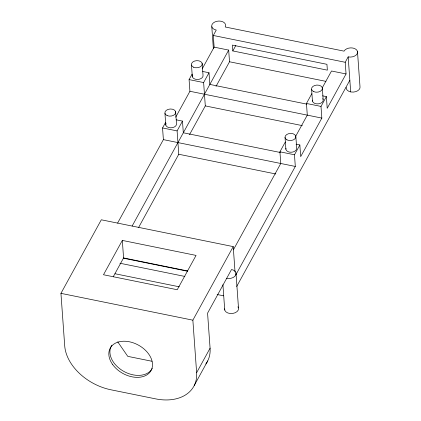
<?xml version="1.0" encoding="UTF-8"?>
<svg xmlns="http://www.w3.org/2000/svg" width="421" height="421" viewBox="0 0 421 421"><rect width="100%" height="100%" fill="white"/><g stroke="black" fill="none" stroke-linecap="round" stroke-linejoin="round"><path stroke-width="0.63" d="M226.677 278.344A6.989 4.594 -4.1 0 0 235.639 275.26A6.989 4.594 -4.1 0 0 231.518 269.514L207.574 313.161L210.084 348.178L196.633 372.701A46.589 32.317 28.8 0 1 155.507 398.845L110.855 389.772A46.589 32.317 28.8 0 1 64.713 345.878L60.945 293.353L101.303 219.794L233.223 246.611L235.034 271.903M117.606 223.077L163.39 139.625L162.553 127.952L165.542 122.5M175.715 117.159L189.918 91.273L189.082 79.601L192.071 74.149M202.206 68.876L214.131 47.136L213.294 35.464L216.252 30.07A6.989 4.594 -4.1 0 1 212.131 24.329A6.989 4.594 -4.1 0 1 221.099 21.245A6.989 4.594 -4.1 0 1 225.219 26.986L344.046 51.146A6.989 4.594 -4.1 0 1 353.014 48.062A6.989 4.594 -4.1 0 1 357.14 53.804A6.989 4.594 -4.1 0 1 348.172 56.888L345.215 62.282L346.051 73.954L327.217 108.281L326.38 96.609L322.586 95.835M138.672 227.345L178.772 154.254L177.099 130.905L182.477 121.101L176.157 119.811M189.518 134.667L205.301 105.903L203.627 82.558L209.005 72.749L202.685 71.465M122.322 240.417L103.487 274.745L177.23 289.737L196.06 255.41L122.322 240.417L123.574 257.931L113.217 276.808M132.147 226.035L228.677 50.094L214.131 47.136M232.824 50.936L232.403 45.1L326.943 64.318L327.359 70.154L232.824 50.936L235.813 45.489M216.015 86.368L229.513 61.766L228.677 50.094M233.397 249.816L280.765 163.485L279.928 151.813L285.306 142.003M295.616 136.42L307.293 115.133L306.456 103.461L311.835 93.651M196.633 372.701L192.865 320.171L233.223 246.611M322.402 87.589L331.506 71.002L346.051 73.954M235.944 274.645L295.31 166.442L294.474 154.77L299.852 144.961L296.058 144.187M299.852 144.961L300.689 156.633L321.839 118.091L321.002 106.418L326.38 96.609M236.67 286.522L349.846 80.237M194.27 385.425L207.721 360.908M213.294 35.464L345.215 62.282M229.513 61.766L325.917 81.364M189.082 79.601L203.627 82.558M306.456 103.461L321.002 106.418M306.888 104.15L209.842 84.421L209.005 72.749M189.918 91.273L321.839 118.091M205.301 105.903L302.346 125.632M162.553 127.952L177.099 130.905M279.928 151.813L294.474 154.77M280.36 152.502L183.314 132.773L182.477 121.101M163.39 139.625L295.31 166.442M178.772 154.254L275.818 173.984M123.574 257.931L187.698 270.966M123.358 258.184L187.671 271.261M119.922 263.236L184.877 276.444M115.033 273.745L179.262 286.806M217.157 294.511L223.583 295.816M60.945 293.353L192.865 320.171M151.997 361.276L127.752 356.35L117.759 341.863M357.471 51.42L359.981 86.442A6.989 4.594 -4.1 0 1 353.372 92.083A6.989 4.594 -4.1 0 1 346.157 87.352M348.172 56.888L350.682 91.91M322.312 87.821L323.149 99.493M311.614 89.463L312.45 101.135M295.847 136.488L296.684 148.16A5.436 3.573 -4.1 0 1 290.995 152.249A5.436 3.573 -4.1 0 1 285.933 148.239M285.028 137.499L285.864 149.171M235.976 272.876L238.486 307.893M211.795 26.712L213.379 48.762M222.914 284.712L224.73 310.003M202.175 63.397L203.011 75.075A5.436 3.573 -4.1 0 1 197.16 79.474A5.436 3.573 -4.1 0 1 192.571 74.859M191.476 65.039L192.313 76.711M175.646 111.749L176.483 123.421A5.436 3.573 -4.1 0 1 170.631 127.826A5.436 3.573 -4.1 0 1 166.042 123.211M164.948 113.391L165.785 125.063M237.944 306.767A6.989 4.594 -4.1 0 1 232.781 313.435A6.989 4.594 -4.1 0 1 224.656 308.809M322.728 98.619A5.436 3.573 -4.1 0 1 318.713 103.808A5.436 3.573 -4.1 0 1 312.393 100.203M210.084 348.178A46.589 32.317 28.8 0 1 205.853 364.012M152.244 368.396A23.297 16.161 28.8 0 1 123.411 371.175A23.297 16.161 28.8 0 1 111.875 345.22M313.824 91.689A5.436 3.573 -4.1 0 0 322.365 88.752A5.436 3.573 -4.1 0 0 314.692 85.484A5.436 3.573 -4.1 0 0 313.824 91.689M286.917 139.861A5.436 3.573 -4.1 0 0 295.774 137.425A5.436 3.573 -4.1 0 0 288.617 133.694A5.436 3.573 -4.1 0 0 286.917 139.861M193.686 67.265A5.436 3.573 -4.1 0 0 202.227 64.329A5.436 3.573 -4.1 0 0 194.56 61.061A5.436 3.573 -4.1 0 0 193.686 67.265M167.163 115.617A5.436 3.573 -4.1 0 0 175.704 112.681A5.436 3.573 -4.1 0 0 168.032 109.413A5.436 3.573 -4.1 0 0 167.163 115.617M112.407 364.202A23.297 16.161 28.8 0 0 150.192 371.885A23.297 16.161 28.8 0 0 129.415 341.778A23.297 16.161 28.8 0 0 112.407 364.202"/></g></svg>
